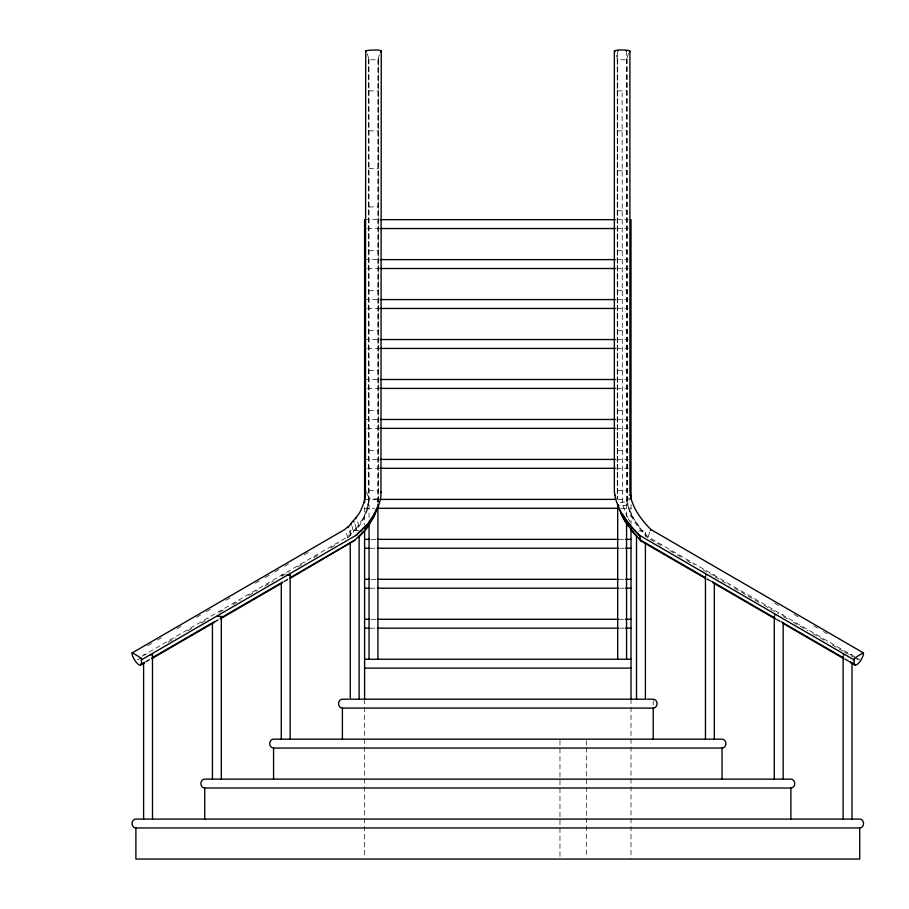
<?xml version="1.0" encoding="UTF-8"?>
<svg xmlns="http://www.w3.org/2000/svg" width="909" height="909" viewBox="0 0 909 909"><rect width="100%" height="100%" fill="white"/><g stroke="black" fill="none" stroke-linecap="round" stroke-linejoin="round"><path stroke-width="0.68" stroke-dasharray="4.54 3.41" d="M379.371 54.722L378.019 59.767L369.043 59.812L366.827 52.04M628.414 53.381L626.676 59.767L617.688 59.812L615.859 53.381M378.076 502.62L378.371 59.142M627.017 59.142L627.29 501.711L619.086 502.541M378.36 498.95L368.599 498.859L368.599 59.142M649.594 532.015L648.117 537.412M628.301 497.757L627.142 501.359L627.664 505.177L618.563 505.79M628.642 507.665L627.699 504.393L629.619 498.393M364.441 515.653L366.975 508.915L368.736 498.416L368.736 58.744M362.85 518.8C348.692 538.719 360.214 526.572 364.839 516.448A155.405 79.958 0 0 0 369.031 499.359L369.043 499.359M362.793 518.869L364.543 515.505A155.212 79.856 0 0 0 368.724 498.416L366.827 492.519M356.135 528.413L354.43 522.209M356.192 528.345C352.306 530.799 352.487 535.196 356.476 529.322M347.852 537.855L353.726 532.367M147.644 645.754L152.53 642.913M157.427 640.072L162.325 637.232M177.005 628.71L181.891 625.869M196.571 617.347L201.468 614.507M206.366 611.666L211.252 608.825M225.932 600.304L230.829 597.463M255.304 583.248L260.19 580.408M265.087 577.567L269.984 574.727M274.87 571.886L279.767 569.045M284.665 566.205L289.551 563.364M304.231 554.842L309.128 552.002M142.168 656.116L347.579 536.867L353.453 531.379L352.067 526.436M137.577 659.923L141.247 657.798M168.142 642.174L175.482 637.925M187.708 630.823L192.594 627.983M201.15 623.017L208.491 618.756M219.489 612.371L224.375 609.53M232.943 604.565L240.271 600.304M248.827 595.338L257.383 590.373M264.724 586.112L273.279 581.146M281.835 576.17L289.176 571.92M297.732 566.943L305.072 562.694M313.628 557.717L318.514 554.888M330.74 547.786L338.08 543.525M145.701 661.536L150.599 658.695M214.217 621.756L219.103 618.915M283.949 581.283L288.835 578.442M145.622 662.252L151.735 658.695M214.206 622.483L219.103 619.643M283.79 582.033L288.812 579.181M369.043 90.9L377.928 90.9M617.688 90.9L626.574 90.9M369.043 130.862L377.928 130.862M617.688 130.862L626.574 130.862M369.043 168.574L377.928 168.574M617.688 170.824L626.574 170.824M369.043 206.911L377.928 206.911M617.688 210.82L626.574 210.82M364.6 219.66L380.189 219.66M616.847 219.66L628.176 219.66M367.441 228.545L380.189 228.545M616.847 228.545L628.176 228.545M369.043 250.748L377.928 250.748M617.688 250.748L626.574 250.748M364.6 259.622L380.189 259.622M616.847 259.622L628.176 259.622M367.441 268.507L380.189 268.507M616.847 268.507L628.176 268.507M369.043 290.71L377.928 290.71M617.688 290.732L626.574 290.732M364.6 299.584L380.189 299.584M616.847 299.584L628.176 299.584M367.441 308.469L380.189 308.469M616.847 308.469L628.176 308.469M369.043 330.671L377.928 330.671M617.688 330.751L626.574 330.751M364.6 339.546L380.189 339.546M616.847 339.546L628.176 339.546M367.441 348.431L380.189 348.431M616.847 348.431L628.176 348.431M369.043 370.633L377.928 370.633M617.688 370.633L626.574 370.633M364.6 379.507L380.189 379.507M616.847 379.507L628.176 379.507M367.441 388.393L380.189 388.393M616.847 388.393L628.176 388.393M369.043 410.595L377.928 410.595M617.688 410.538L626.574 410.538M364.6 419.469L380.189 419.469M616.847 419.469L628.176 419.469M367.441 428.355L380.189 428.355M616.847 428.355L628.176 428.355M369.043 450.557L377.928 450.557M617.688 450.591L626.574 450.591M364.6 459.431L380.189 459.431M616.847 459.431L628.176 459.431M367.441 468.317L380.189 468.317M616.847 468.317L628.176 468.317M369.043 490.519L377.928 490.519M617.688 490.519L626.574 490.519M364.6 499.393L378.769 499.393M618.256 499.393L628.176 499.393M364.6 508.279L374.519 508.279M621.097 508.279L631.016 508.279M359.123 530.481L350.238 530.481L350.238 536.151M638.743 530.992L645.401 530.992L645.401 536.651M371.258 539.355L375.94 539.355M618.995 539.355L623.926 539.355M370.27 548.241L375.94 548.241M619.677 548.241L623.926 548.241M711.043 574.874L714.326 574.874M281.29 575.022L282.585 575.022M371.258 579.317L375.94 579.317M618.995 579.317L623.926 579.317M370.27 588.203L375.94 588.203M619.677 588.203L623.926 588.203M781.865 614.836L783.172 614.836M371.258 619.279L375.94 619.279M618.995 619.279L623.926 619.279M370.27 628.164L375.94 628.164M619.677 628.164L623.926 628.164M143.611 654.798L145.826 654.798M849.79 654.798L852.006 654.798M368.94 59.767L369.043 519.834M774.616 603.178L779.502 606.008M794.171 614.529L799.056 617.359M813.725 625.881L818.611 628.71M823.497 631.55L828.394 634.391M854.665 656.787L648.094 536.867L645.22 533.89A153.564 66.323 16.7 0 1 631.073 513.892L629.676 510.676M855.892 657.491L859.562 659.627M650.242 539.242L661.241 545.627M669.797 550.604L675.91 554.149M677.137 554.854L680.796 556.99M686.909 560.535L694.249 564.796M702.805 569.761L710.134 574.022M715.031 576.851L729.7 585.373M734.586 588.214L759.026 602.406M763.924 605.235L778.593 613.757M783.478 616.597L788.364 619.427M793.262 622.267L807.931 630.789M812.816 633.63L818.929 637.175M820.145 637.879L827.485 642.14M832.371 644.981L843.37 651.367M844.597 652.071L853.153 657.037M854.38 657.752L858.039 659.877M706.759 578.488L710.429 580.612M776.491 618.972L780.161 621.097M845.006 658.741L848.676 660.877M706.725 579.181L710.577 581.351M776.456 619.654L780.286 621.824M844.95 659.423L848.767 661.582M358.964 526.209L356.873 519.13M350.647 535.253L349.113 529.345M647.799 537.821L644.924 534.844A153.576 66.334 16.7 0 1 630.766 514.846L627.403 505.359L626.574 499.359M639.459 527.152L632.823 517.232L628.551 507.506M347.704 537.696L346.181 531.935M378.28 58.835L378.371 498.848M626.88 58.744L627.29 501.711M628.199 518.709L630.21 522.107M627.619 517.585L622.983 505.574M622.415 502.45L622.131 93.116M653.219 700.475L653.219 706.816M631.016 504.62L631.016 524.47M631.016 699.203L631.016 859.05M626.574 50.938L626.574 517.619M617.688 52.199L617.688 499.393M617.393 58.744L617.393 498.484M617.245 59.142L617.245 498.848M586.612 740.574L586.612 746.221M586.612 747.63L586.612 785.706M586.612 787.126L586.612 816.736M586.612 818.145L586.612 857.641M559.967 740.574L559.967 857.641M377.928 59.812L377.928 502.836M364.6 507.461L364.6 525.232M364.6 699.203L364.6 857.641M377.917 499.439A164.245 84.503 0 0 1 377.769 501.87M378.224 498.507A164.665 84.719 0 0 1 377.939 502.188"/><path stroke-width="1.36" d="M348.056 527.64C351.363 521.664 359.157 515.903 361.589 508.438A151.633 78.015 0 0 0 365.429 495.11L365.713 50.938C365.6 50.2 385.359 48.87 380.439 52.029M350.726 523.993L351.204 524.959M353.408 521.027L354.021 522.061M365.713 50.938L365.907 51.643M355.839 517.982L356.021 518.619M629.505 51.847C632.846 49.359 610.973 49.222 614.893 51.927M365.713 491.53L365.907 492.155M614.359 50.938L614.359 491.542L614.95 495.507M614.654 494.791L615.791 498.984M629.903 50.938L629.903 491.405L631.562 500.45L634.084 506.802A152.667 65.937 16.7 0 0 648.151 526.675L650.901 529.538L650.526 530.413M381.257 50.938L380.951 495.575A167.176 86.014 0 0 1 376.701 510.279L367.645 524.209L356.101 535.219M615.268 498.132L618.972 508.529A167.676 72.425 16.7 0 0 634.414 530.367L639.584 535.401L640.675 540.832L705.691 578.51M650.901 529.538L863.414 652.901C864.55 657.184 852.733 673.262 854.199 659.991L638.777 534.89M347.806 526.868L344.931 529.402L132.146 652.935C131.032 657.264 142.929 673.239 141.35 659.889L356.93 534.81M630.176 494.485L629.505 495.303M618.211 504.949L618.563 505.79M373.815 514.653L375.622 511.097A166.063 85.446 0 0 0 377.133 507.495M369.315 521.573L370.906 519.289M356.976 534.458L367.645 524.209M630.437 498.098L630.721 497.359M358.51 537.514L367.247 527.834L373.474 517.505A164.245 84.503 0 0 0 376.156 510.358M290.062 577.726L354.896 540.094L364.884 530.288L373.769 516.619A164.665 84.719 0 0 0 376.462 509.46M854.108 660.059C851.154 659.502 862.334 653.241 863.414 652.901M140.815 664.377L144.486 662.241M151.826 657.98L214.217 621.756M220.33 618.211L282.722 581.987M140.781 665.093L144.395 662.956M151.735 658.695L214.092 622.495M220.205 618.949L282.563 582.749M289.903 578.488L354.942 540.185M380.439 492.633L381.257 491.678M854.824 665.138L849.995 662.286M617.688 50.938L618.29 50.938M625.983 50.938L626.574 50.938M380.189 219.66L615.427 219.66M380.189 228.545L615.427 228.545M380.189 259.622L615.427 259.622M380.189 268.507L615.427 268.507M380.189 299.584L615.427 299.584M380.189 308.469L615.427 308.469M380.189 339.546L615.427 339.546M380.189 348.431L615.427 348.431M380.189 379.507L615.427 379.507M380.189 388.393L615.427 388.393M380.189 419.469L615.427 419.469M380.189 428.355L615.427 428.355M380.189 459.431L615.427 459.431M380.189 468.317L615.427 468.317M380.189 499.393L615.427 499.393M377.36 508.279L618.256 508.279M364.6 539.355L368.849 539.355M369.043 539.355L369.633 539.355M377.36 539.355L618.29 539.355M625.347 539.355L631.016 539.355M364.6 548.241L368.849 548.241M377.36 548.241L618.256 548.241M625.347 548.241L631.016 548.241M705.6 574.874L706.747 574.874M286.869 575.022L290.016 575.022M364.6 579.317L368.849 579.317M369.043 579.317L369.633 579.317M377.36 579.317L618.29 579.317M625.347 579.317L631.016 579.317M364.6 588.203L368.849 588.203M377.36 588.203L618.256 588.203M625.347 588.203L631.016 588.203M774.434 614.836L775.593 614.836M216.887 616.382L221.33 616.382L221.33 779.127M364.6 619.279L368.849 619.279M369.043 619.279L369.633 619.279M377.36 619.279L618.29 619.279M625.347 619.279L631.016 619.279M364.6 628.164L368.849 628.164M377.36 628.164L618.256 628.164M625.347 628.164L631.016 628.164M150.269 654.798L152.337 654.798M843.279 654.798L844.427 654.798M364.6 659.241L368.849 659.241M631.016 659.241L369.043 659.241L369.043 525.197M364.6 668.126L631.016 668.126M348.829 699.203L342.398 699.203A4.443 3.829 -90 0 0 338.58 703.646A4.443 3.829 -90 0 0 342.398 708.088L342.398 739.165M646.788 699.203L653.219 699.203A4.443 3.829 -90 0 1 657.037 703.646A4.443 3.829 -90 0 1 653.219 708.088L653.219 739.165M342.398 708.088L653.219 708.088M705.191 739.165L273.564 739.165A4.443 3.829 -90 0 0 269.734 743.607A4.443 3.829 -90 0 0 273.564 748.05L273.564 779.127M273.564 748.05L722.053 748.05A4.443 3.829 -90 0 0 725.871 743.607A4.443 3.829 -90 0 0 722.053 739.165L705.452 739.165L705.452 576.295M204.73 788.012L790.887 788.012A4.443 3.829 -90 0 0 794.716 783.569A4.443 3.829 -90 0 0 790.887 779.127L204.73 779.127A4.443 3.829 -90 0 0 200.9 783.569A4.443 3.829 -90 0 0 204.73 788.012L204.73 819.089M152.746 819.089L859.721 819.089A4.443 3.829 -90 0 1 863.55 823.531A4.443 3.829 -90 0 1 859.721 827.974L859.721 859.05L135.895 859.05L135.895 827.974A4.443 3.829 -90 0 1 132.066 823.531A4.443 3.829 -90 0 1 135.895 819.089L152.496 819.089L152.496 654.798M135.895 827.974L859.721 827.974M369.452 521.607L370.349 520.834M363.805 528.243L364.668 527.504M360.441 531.39L361.407 530.72M132.146 652.935C132.828 652.867 144.815 659.832 141.35 659.889M705.532 577.772L640.697 540.139L636.834 536.14A162.734 70.288 16.7 0 1 621.847 514.948L619.165 508.165M711.656 581.328L775.275 618.256M781.388 621.813L843.779 658.036M849.904 661.582L854.79 664.422M713.031 582.771L775.4 618.984M782.729 623.244L843.882 658.741M639.584 535.401L635.357 531.026A166.324 71.845 16.7 0 1 629.846 524.641M638.97 538.923L640.868 540.889M637.073 536.958L630.994 529.845M620.654 512.426L622.142 515.835A161.029 69.55 16.7 0 0 628.358 526.3M852.006 663.297L852.006 819.089M843.12 656.218L843.12 819.089M790.887 788.012L790.887 819.089M783.172 623.335L783.172 779.127M774.286 616.257L774.286 779.127M722.053 748.05L722.053 779.127M714.326 583.373L714.326 739.165M645.401 543.718L645.401 699.203L350.238 699.203L350.238 543.241M636.516 535.231L636.516 699.203M631.016 219.66L631.016 499.552M631.016 528.049L631.016 699.203M626.574 523.777L626.574 659.241M617.688 504.256L617.688 659.241M377.928 504.256L377.928 659.241M364.6 219.66L364.6 502.688M364.6 530.879L364.6 699.203M359.123 536.151L359.123 699.203M290.164 575.022L290.164 739.165M281.29 583.51L281.29 739.165M212.445 623.46L212.445 779.127M143.611 663.297L143.611 819.089M629.119 523.732A166.324 71.845 16.7 0 1 622.551 514.096"/></g></svg>
